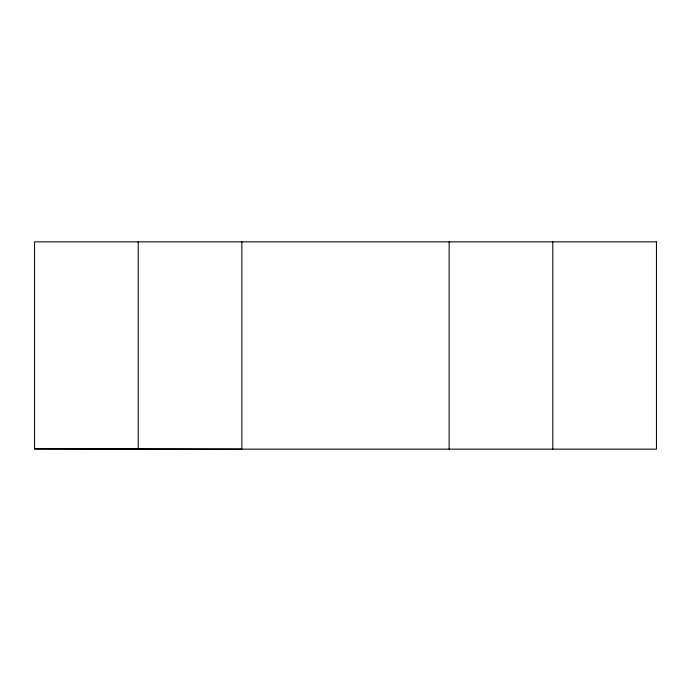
<?xml version="1.0" encoding="UTF-8"?>
<svg xmlns="http://www.w3.org/2000/svg" width="691" height="691" viewBox="0 0 691 691"><rect width="100%" height="100%" fill="white"/><g stroke="black" fill="none" stroke-linecap="round" stroke-linejoin="round"><path stroke-width="1.04" d="M34.55 448.658L241.85 449.15L241.85 241.85M552.8 241.85L552.8 449.15M449.15 241.85L449.15 449.15M138.2 241.85L138.2 448.658M656.45 241.85L34.55 241.85L34.55 449.15L656.45 449.15L656.45 241.85"/></g></svg>
